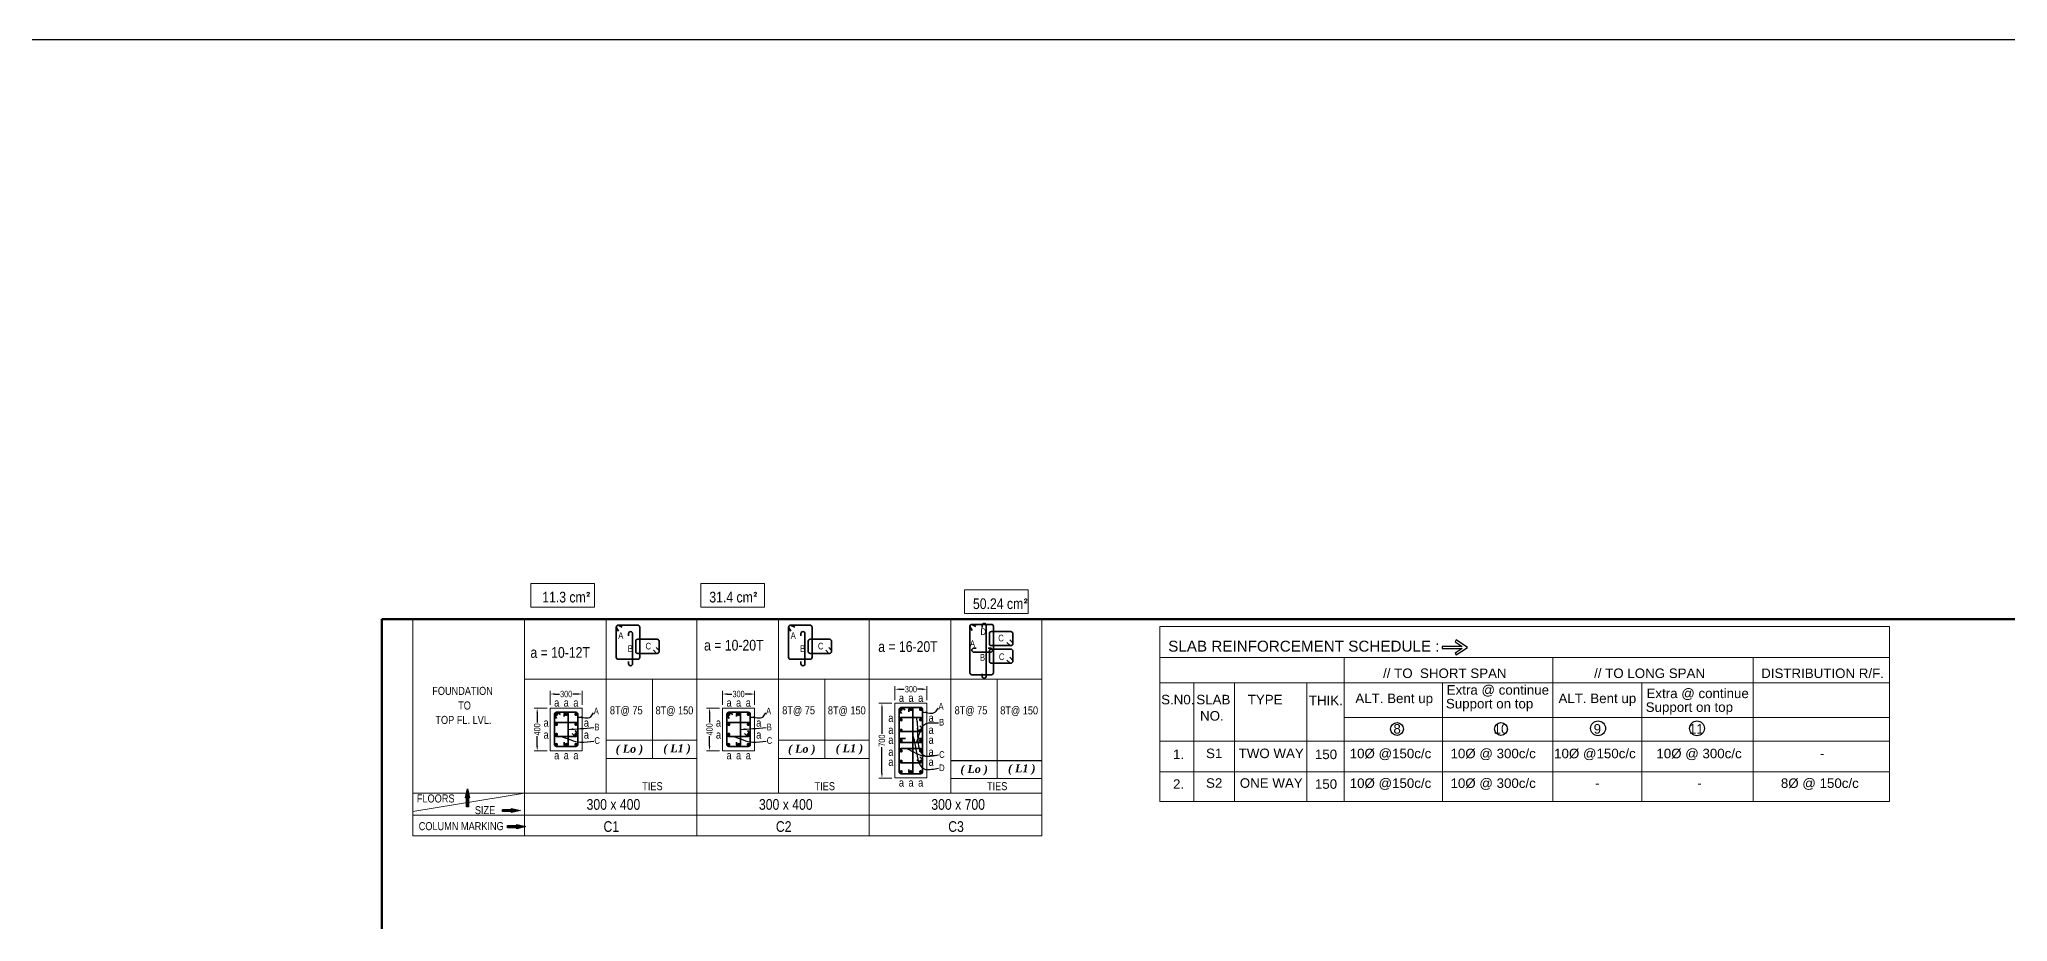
# Model space of a CAD drawing. Header units: inches. Extents: x -82712 to 364260, y -240815 to -94944.
# Drawn here: x -20747 to 41218, y -122720 to -94944 of the extents above; entities that cross this region are included whole.
import ezdxf
from ezdxf.enums import TextEntityAlignment as Align

# ---------------------------------------------------------------- set-up
doc = ezdxf.new("R2010")
doc.units = ezdxf.units.IN
doc.header["$MEASUREMENT"] = 0
doc.layers.get('Defpoints').update_dxf_attribs({"color": 8})
doc.layers.add('ARROW', color=40, linetype='Continuous', lineweight=18, plot=False)
for name, color, linetype, lineweight in [('BEAM EXT', 51, 'Continuous', 25), ('COLUMN', 5, 'Continuous', 18), ('HATCH', 252, 'Continuous', 15), ('REIN', 90, 'Continuous', 35), ('REINFORCEMENT', 7, 'Continuous', 35), ('SECTION -  LINE - STR', 3, 'Continuous', 20), ('text', 7, 'Continuous', 25)]:
    doc.layers.add(name, color=color, linetype=linetype, lineweight=lineweight)
for name, color, linetype in [('BORDER', 25, 'Continuous'), ('COL TEXT', 7, 'Continuous'), ('COLUMN FINAL', 5, 'Continuous'), ('COLUMN_ID', 4, 'Continuous'), ('Dim', 135, 'Continuous'), ('FLOOR_NUMBER', 11, 'Continuous'), ('LINKS', 122, 'Continuous'), ('TITLE', 7, 'Continuous')]:
    doc.layers.add(name, color=color, linetype=linetype)
doc.styles.add('ARIAL NARROW', font='ARIALN.TTF')
doc.styles.get("Standard").update_dxf_attribs({"font": 'arial.ttf'})
doc.dimstyles.new('dim sec1', dxfattribs={"dimtxt": 0.3, "dimasz": 0.18, "dimexe": 0.1, "dimexo": 0.1, "dimgap": 0, "dimtad": 0, "dimdec": 0, "dimlfac": 1000, "dimzin": 0, "dimdsep": 46, "dimtxsty": 'Standard', "dimcen": 0, "dimclrd": 8, "dimclre": 8, "dimclrt": 256, "dimadec": 0, "dimazin": 0, "dimtfac": 1, "dimtdec": 0, "dimtofl": 0, "dimtmove": 0, "dimatfit": 2, "dimfxl": 0.3, "dimtolj": 1, "dimtzin": 0, "dimlwd": 13, "dimlwe": 13, "dimarcsym": 0})
doc.dimstyles.new('ISO-10', dxfattribs={"dimtxt": 125, "dimasz": 100, "dimexe": 30, "dimexo": 60, "dimgap": 30, "dimtad": 0, "dimdec": 0, "dimzin": 0, "dimdsep": 46, "dimtxsty": 'ARIAL NARROW', "dimcen": 0.09, "dimadec": 0, "dimazin": 0, "dimtfac": 1, "dimtdec": 0, "dimtofl": 0, "dimtmove": 0, "dimatfit": 3, "dimfxl": 1, "dimtolj": 1, "dimtzin": 0, "dimlwe": 13, "dimarcsym": 0})

# ---------------------------------------------------------------- blocks, each defined once
blk = doc.blocks.new('Arrow')
at = {"layer": 'HATCH'}
blk.add_hatch(color=2, dxfattribs=at).paths.add_polyline_path([(0.93, -0.07), (0.93, -0.14), (1.54, 0), (0.93, 0.14), (0.93, 0.07), (0.31, 0.07), (0.31, -0.07)])
blk.add_lwpolyline([(0.93, -0.07), (0.31, -0.07), (0.31, 0.07), (0.93, 0.07), (0.93, 0.14), (1.54, 0), (0.93, -0.14), (0.93, -0.07), (0.31, -0.07), (0.31, 0.07), (0.93, 0.07)])
blk = doc.blocks.new('TOR SECTION')
at = {"layer": 'COLUMN FINAL'}
h = blk.add_hatch(color=5, dxfattribs=at)
edge = h.paths.add_edge_path()
edge.add_arc((0, 0), 39.1, 180, 360)
edge.add_arc((0, 0), 39.1, 0, 180)
at = {"layer": 'COLUMN FINAL', "color": 5}
for p, q in [((39, 0), (-39, 0)), ((0, 39), (0, -39))]:
    blk.add_line(p, q, dxfattribs=at)
at = {"layer": 'COLUMN FINAL', "color": 5, "const_width": 24}
blk.add_lwpolyline([(-39, 0, 1), (39, 0, 1)], format="xyb", close=True, dxfattribs=at)
blk = doc.blocks.new('*D24')
at = {"layer": 'Defpoints', "color": 0, "transparency": 16777216}
for p in [(-4665, -115555), (-4665, -115996), (-3658, -115996)]:
    blk.add_point(p, dxfattribs=at)
at = {"layer": 'Dim', "color": 0, "lineweight": 13, "transparency": 16777216}
for p, q in [((-4665, -115896), (-4665, -115455)), ((-3658, -115896), (-3658, -115455))]:
    blk.add_line(p, q, dxfattribs=at)
at = {"layer": 'Dim', "color": 0, "lineweight": -2, "transparency": 16777216}
for p, q in [((-4515, -115555), (-4372, -115555)), ((-3808, -115555), (-3951, -115555))]:
    blk.add_line(p, q, dxfattribs=at)
at = {"layer": 'Dim', "color": 0, "transparency": 16777216}
for points in [[(-4515, -115530), (-4515, -115580), (-4665, -115555)], [(-3808, -115530), (-3808, -115580), (-3658, -115555)]]:
    blk.add_solid(points, dxfattribs=at)
at = {"layer": 'Dim', "color": 0, "transparency": 16777216, "insert": (-4162, -115555), "char_height": 200, "attachment_point": 5, "style": 'ARIAL NARROW'}
blk.add_mtext('\\A1;300', dxfattribs=at)
blk = doc.blocks.new('*D25')
at = {"layer": 'Defpoints', "color": 0, "transparency": 16777216}
for p in [(-4665, -115996), (-5074, -117339), (-4665, -117339)]:
    blk.add_point(p, dxfattribs=at)
at = {"layer": 'Dim', "color": 0, "lineweight": 13, "transparency": 16777216}
for p, q in [((-4765, -115996), (-5174, -115996)), ((-4765, -117339), (-5174, -117339))]:
    blk.add_line(p, q, dxfattribs=at)
at = {"layer": 'Dim', "color": 0, "lineweight": -2, "transparency": 16777216}
for p, q in [((-5074, -116146), (-5074, -116453)), ((-5074, -117189), (-5074, -116882))]:
    blk.add_line(p, q, dxfattribs=at)
at = {"layer": 'Dim', "color": 0, "transparency": 16777216}
for points in [[(-5099, -116146), (-5049, -116146), (-5074, -115996)], [(-5099, -117189), (-5049, -117189), (-5074, -117339)]]:
    blk.add_solid(points, dxfattribs=at)
at = {"layer": 'Dim', "color": 0, "transparency": 16777216, "insert": (-5074, -116667), "char_height": 200, "attachment_point": 5, "rotation": 90, "style": 'ARIAL NARROW'}
blk.add_mtext('\\A1;400', dxfattribs=at)
blk = doc.blocks.new('*D147')
at = {"layer": 'Defpoints', "color": 0, "transparency": 16777216}
for p in [(761, -115555), (761, -115996), (1769, -115996)]:
    blk.add_point(p, dxfattribs=at)
at = {"layer": 'Dim', "color": 0, "lineweight": 13, "transparency": 16777216}
for p, q in [((761, -115896), (761, -115455)), ((1769, -115896), (1769, -115455))]:
    blk.add_line(p, q, dxfattribs=at)
at = {"layer": 'Dim', "color": 0, "lineweight": -2, "transparency": 16777216}
for p, q in [((911, -115555), (1054, -115555)), ((1619, -115555), (1476, -115555))]:
    blk.add_line(p, q, dxfattribs=at)
at = {"layer": 'Dim', "color": 0, "transparency": 16777216}
for points in [[(911, -115530), (911, -115580), (761, -115555)], [(1619, -115530), (1619, -115580), (1769, -115555)]]:
    blk.add_solid(points, dxfattribs=at)
at = {"layer": 'Dim', "color": 0, "transparency": 16777216, "insert": (1265, -115555), "char_height": 200, "attachment_point": 5, "style": 'ARIAL NARROW'}
blk.add_mtext('\\A1;300', dxfattribs=at)
blk = doc.blocks.new('*D148')
at = {"layer": 'Defpoints', "color": 0, "transparency": 16777216}
for p in [(761, -115996), (352, -117339), (761, -117339)]:
    blk.add_point(p, dxfattribs=at)
at = {"layer": 'Dim', "color": 0, "lineweight": 13, "transparency": 16777216}
for p, q in [((661, -115996), (252, -115996)), ((661, -117339), (252, -117339))]:
    blk.add_line(p, q, dxfattribs=at)
at = {"layer": 'Dim', "color": 0, "lineweight": -2, "transparency": 16777216}
for p, q in [((352, -116146), (352, -116453)), ((352, -117189), (352, -116882))]:
    blk.add_line(p, q, dxfattribs=at)
at = {"layer": 'Dim', "color": 0, "transparency": 16777216}
for points in [[(327, -116146), (377, -116146), (352, -115996)], [(327, -117189), (377, -117189), (352, -117339)]]:
    blk.add_solid(points, dxfattribs=at)
at = {"layer": 'Dim', "color": 0, "transparency": 16777216, "insert": (352, -116667), "char_height": 200, "attachment_point": 5, "rotation": 90, "style": 'ARIAL NARROW'}
blk.add_mtext('\\A1;400', dxfattribs=at)
blk = doc.blocks.new('*D715')
at = {"layer": 'Defpoints', "color": 0, "transparency": 16777216}
for p in [(6187, -115403), (6187, -115844), (7195, -115844)]:
    blk.add_point(p, dxfattribs=at)
at = {"layer": 'Dim', "color": 0, "lineweight": 13, "transparency": 16777216}
for p, q in [((6187, -115744), (6187, -115303)), ((7195, -115744), (7195, -115303))]:
    blk.add_line(p, q, dxfattribs=at)
at = {"layer": 'Dim', "color": 0, "lineweight": -2, "transparency": 16777216}
for p, q in [((6337, -115403), (6480, -115403)), ((7045, -115403), (6902, -115403))]:
    blk.add_line(p, q, dxfattribs=at)
at = {"layer": 'Dim', "color": 0, "transparency": 16777216}
for points in [[(6337, -115378), (6337, -115428), (6187, -115403)], [(7045, -115378), (7045, -115428), (7195, -115403)]]:
    blk.add_solid(points, dxfattribs=at)
at = {"layer": 'Dim', "color": 0, "transparency": 16777216, "insert": (6691, -115403), "char_height": 200, "attachment_point": 5, "style": 'ARIAL NARROW'}
blk.add_mtext('\\A1;300', dxfattribs=at)
blk = doc.blocks.new('*D716')
at = {"layer": 'Defpoints', "color": 0, "transparency": 16777216}
for p in [(6187, -115844), (5779, -118198), (6187, -118198)]:
    blk.add_point(p, dxfattribs=at)
at = {"layer": 'Dim', "color": 0, "lineweight": 13, "transparency": 16777216}
for p, q in [((6087, -115844), (5679, -115844)), ((6087, -118198), (5679, -118198))]:
    blk.add_line(p, q, dxfattribs=at)
at = {"layer": 'Dim', "color": 0, "lineweight": -2, "transparency": 16777216}
for p, q in [((5779, -115994), (5779, -116811)), ((5779, -118048), (5779, -117231))]:
    blk.add_line(p, q, dxfattribs=at)
at = {"layer": 'Dim', "color": 0, "transparency": 16777216}
for points in [[(5754, -115994), (5804, -115994), (5779, -115844)], [(5754, -118048), (5804, -118048), (5779, -118198)]]:
    blk.add_solid(points, dxfattribs=at)
at = {"layer": 'Dim', "color": 0, "transparency": 16777216, "insert": (5779, -117021), "char_height": 200, "attachment_point": 5, "rotation": 90, "style": 'ARIAL NARROW'}
blk.add_mtext('\\A1;700', dxfattribs=at)

msp = doc.modelspace()

# ---------------------------------------------------------------- linework, layer by layer
at = {"color": 3}
msp.add_lwpolyline([(-82712.1343, -94944.1124), (238217.6407, -94944.1124), (238217.6407, -194405.7531), (-82712.1343, -194405.7531)], close=True, dxfattribs=at)
at = {"layer": 'ARROW', "color": 2}
for points in [[(-5274.5574, -112071.104), (-3266.3372, -112071.104), (-3266.3372, -112815.0826), (-5274.5574, -112815.0826)], [(77.2191, -112071.104), (2085.4393, -112071.104), (2085.4393, -112815.0826), (77.2191, -112815.0826)], [(8378.1121, -112278.2851), (10386.3322, -112278.2851), (10386.3322, -113022.2637), (8378.1121, -113022.2637)]]:
    msp.add_lwpolyline(points, close=True, dxfattribs=at)
at = {"layer": 'BEAM EXT'}
msp.add_lwpolyline([(24209.832, -114087.957), (23860.0365, -113852.1246), (23822.9237, -113907.1718), (24041.8354, -114054.7623), (23414.4646, -114054.7623), (23414.4646, -114121.1517), (24041.8354, -114121.1517), (23822.9237, -114268.7421), (23860.0365, -114323.7893)], close=True, dxfattribs=at)
for centre, radius in [((21996.4763, -116657.4704), 201.5168), ((25267.1863, -116657.4704), 201.5168), ((28325.0859, -116635.3083), 234.3057), ((31437.7835, -116635.3083), 234.3057)]:
    msp.add_circle(centre, radius, dxfattribs=at)
at = {"layer": 'BORDER'}
for p, q in [((-8993.5837, -113199.2064), (5381.4442, -113199.2064)), ((7949.3746, -117643.5792), (10807.8489, -117643.5792))]:
    msp.add_line(p, q, dxfattribs=at)
msp.add_lwpolyline([(5381.4442, -113199.2064), (10807.8489, -113199.2064)], dxfattribs=at)
at = {"layer": 'COLUMN', "elevation": 0}
for points in [[(6187.4567, -118197.7566), (7195.0875, -118197.7566), (7195.0875, -115844.4126), (6187.4567, -115844.4126)], [(-4665.3527, -117339.1982), (-3657.7219, -117339.1982), (-3657.7219, -115995.752), (-4665.3527, -115995.752)], [(761.052, -117339.1982), (1768.6828, -117339.1982), (1768.6828, -115995.752), (761.052, -115995.752)]]:
    msp.add_lwpolyline(points, close=True, dxfattribs=at)
at = {"layer": 'REINFORCEMENT', "color": 3, "ltscale": 20}
for p, q in [((-2521.3724, -113385.3888), (-2393.9389, -113454.5079)), ((2905.0323, -113385.3888), (3032.4659, -113454.5079)), ((8611.4939, -113361.8811), (8738.9274, -113431.0001)), ((-2584.3378, -113448.3542), (-2515.2187, -113575.7877)), ((2842.0669, -113448.3542), (2911.186, -113575.7877)), ((8548.5285, -113424.8465), (8617.6476, -113552.28)), ((-4531.0266, -116193.0435), (-4461.9075, -116320.4771)), ((-4468.0612, -116130.0782), (-4340.6276, -116199.1972)), ((895.3782, -116193.0435), (964.4972, -116320.4771)), ((958.3435, -116130.0782), (1085.7771, -116199.1972)), ((6321.7829, -116041.7041), (6390.9019, -116169.1377)), ((6384.7483, -115978.7387), (6512.1818, -116047.8578))]:
    msp.add_line(p, q, dxfattribs=at)
at = {"layer": 'REINFORCEMENT', "color": 6, "ltscale": 20}
for p, q in [((8934.6368, -113392.1237), (8934.6368, -113463.6838)), ((9061.3192, -113370.4478), (9061.3192, -114993.9243)), ((-2198.2295, -113650.7578), (-2198.2295, -113722.3179)), ((-2071.5471, -113650.7578), (-2071.5471, -114599.6209)), ((3228.1752, -113650.7578), (3228.1752, -113722.3179)), ((3354.8576, -113650.7578), (3354.8576, -114599.6209)), ((-2198.2295, -114599.6209), (-2198.2295, -114528.0608)), ((3228.1752, -114599.6209), (3228.1752, -114528.0608)), ((8672.0285, -114109.7415), (8743.5886, -114109.7415)), ((9197.807, -114236.424), (8672.0285, -114236.424)), ((9197.807, -114109.7415), (9126.2469, -114109.7415)), ((8934.6368, -114993.9243), (8934.6368, -114922.3642)), ((-4224.8785, -116193.0435), (-4224.8785, -116264.6036)), ((-4098.1961, -116193.0435), (-4098.1961, -117141.9066)), ((1201.5262, -116193.0435), (1201.5262, -116264.6036)), ((1328.2086, -116193.0435), (1328.2086, -117141.9066)), ((6627.9309, -116041.7041), (6627.9309, -116113.2642)), ((6754.6133, -116041.7041), (6754.6133, -118000.465)), ((-4224.8785, -117141.9066), (-4224.8785, -117070.3466)), ((1201.5262, -117141.9066), (1201.5262, -117070.3466)), ((6627.9309, -118000.465), (6627.9309, -117928.9049))]:
    msp.add_line(p, q, dxfattribs=at)
at = {"layer": 'REINFORCEMENT', "color": 4, "ltscale": 20}
for p, q in [((9811.6507, -114031.3388), (9715.4409, -113935.5406)), ((9900.336, -113945.2025), (9809.4602, -113845.2236)), ((-1321.2156, -114273.5554), (-1417.4254, -114177.7572)), ((-1232.5303, -114187.4192), (-1323.4061, -114087.4402)), ((4105.1891, -114273.5554), (4008.9793, -114177.7572)), ((4193.8744, -114187.4192), (4102.9986, -114087.4402)), ((9811.6507, -114583.7427), (9715.4409, -114487.9445)), ((9900.336, -114497.6065), (9809.4602, -114397.6275)), ((-3880.7334, -116888.5843), (-3976.9432, -116792.7861)), ((-3792.0481, -116802.4481), (-3882.9239, -116702.4692)), ((1545.6713, -116888.5843), (1449.4615, -116792.7861)), ((1634.3566, -116802.4481), (1543.4809, -116702.4692)), ((6972.0761, -116737.2449), (6875.8662, -116641.4467)), ((7060.7613, -116651.1087), (6969.8856, -116551.1297)), ((6972.0761, -117716.6254), (6875.8662, -117620.8271)), ((7060.7613, -117630.4891), (6969.8856, -117530.5102))]:
    msp.add_line(p, q, dxfattribs=at)
at = {"layer": 'REINFORCEMENT', "color": 3, "ltscale": 20, "elevation": 0}
for points in [[(-2521.3724, -113385.3888), (-1908.3247, -113385.3888, -0.4142135624), (-1845.3593, -113448.3542), (-1845.3593, -114397.2173, -0.4142135624), (-1908.3247, -114460.1827), (-2521.3724, -114460.1827, -0.4142135624), (-2584.3378, -114397.2173), (-2584.3378, -113448.3542, -0.4142135624)], [(2905.0323, -113385.3888), (3518.08, -113385.3888, -0.4142135624), (3581.0454, -113448.3542), (3581.0454, -114397.2173, -0.4142135624), (3518.08, -114460.1827), (2905.0323, -114460.1827, -0.4142135624), (2842.0669, -114397.2173), (2842.0669, -113448.3542, -0.4142135624)], [(8611.4939, -113361.8811), (9224.5416, -113361.8811, -0.4142135624), (9287.507, -113424.8465), (9287.507, -114883.6161, -0.4142135624), (9224.5416, -114946.5815), (8611.4939, -114946.5815, -0.4142135624), (8548.5285, -114883.6161), (8548.5285, -113424.8465, -0.4142135624)], [(-4468.0612, -116130.0782), (-3855.0135, -116130.0782, -0.4142135624), (-3792.0481, -116193.0435), (-3792.0481, -117141.9066, -0.4142135624), (-3855.0135, -117204.872), (-4468.0612, -117204.872, -0.4142135624), (-4531.0266, -117141.9066), (-4531.0266, -116193.0435, -0.4142135624)], [(958.3435, -116130.0782), (1571.3912, -116130.0782, -0.4142135624), (1634.3566, -116193.0435), (1634.3566, -117141.9066, -0.4142135624), (1571.3912, -117204.872), (958.3435, -117204.872, -0.4142135624), (895.3782, -117141.9066), (895.3782, -116193.0435, -0.4142135624)], [(6384.7483, -115978.7387), (6997.796, -115978.7387, -0.4142135624), (7060.7613, -116041.7041), (7060.7613, -118000.465, -0.4142135624), (6997.796, -118063.4304), (6384.7483, -118063.4304, -0.4142135624), (6321.7829, -118000.465), (6321.7829, -116041.7041, -0.4142135624)]]:
    msp.add_lwpolyline(points, format="xyb", close=True, dxfattribs=at)
at = {"layer": 'REINFORCEMENT', "color": 4, "ltscale": 20, "elevation": 0}
for points in [[(-1908.5434, -113831.3369), (-1295.4957, -113831.3369, -0.4142135624), (-1232.5303, -113894.3023), (-1232.5303, -114210.59, -0.4142135624), (-1295.4957, -114273.5554), (-1908.5434, -114273.5554, -0.4142135624), (-1971.5088, -114210.59), (-1971.5088, -113894.3023, -0.4142135624)], [(3517.8613, -113831.3369), (4130.909, -113831.3369, -0.4142135624), (4193.8744, -113894.3023), (4193.8744, -114210.59, -0.4142135624), (4130.909, -114273.5554), (3517.8613, -114273.5554, -0.4142135624), (3454.8959, -114210.59), (3454.8959, -113894.3023, -0.4142135624)], [(9224.3229, -113589.1203), (9837.3706, -113589.1203, -0.4142135624), (9900.336, -113652.0857), (9900.336, -113968.3734, -0.4142135624), (9837.3706, -114031.3388), (9224.3229, -114031.3388, -0.4142135624), (9161.3575, -113968.3734), (9161.3575, -113652.0857, -0.4142135624)], [(9224.3229, -114141.5242), (9837.3706, -114141.5242, -0.4142135624), (9900.336, -114204.4896), (9900.336, -114520.7773, -0.4142135624), (9837.3706, -114583.7427), (9224.3229, -114583.7427, -0.4142135624), (9161.3575, -114520.7773), (9161.3575, -114204.4896, -0.4142135624)], [(-4468.0612, -116446.3659), (-3855.0135, -116446.3659, -0.4142135624), (-3792.0481, -116509.3312), (-3792.0481, -116825.6189, -0.4142135624), (-3855.0135, -116888.5843), (-4468.0612, -116888.5843, -0.4142135624), (-4531.0266, -116825.6189), (-4531.0266, -116509.3312, -0.4142135624)], [(958.3435, -116446.3659), (1571.3912, -116446.3659, -0.4142135624), (1634.3566, -116509.3312), (1634.3566, -116825.6189, -0.4142135624), (1571.3912, -116888.5843), (958.3435, -116888.5843, -0.4142135624), (895.3782, -116825.6189), (895.3782, -116509.3312, -0.4142135624)], [(6384.7483, -116295.0264), (6997.796, -116295.0264, -0.4142135624), (7060.7613, -116357.9918), (7060.7613, -116674.2795, -0.4142135624), (6997.796, -116737.2449), (6384.7483, -116737.2449, -0.4142135624), (6321.7829, -116674.2795), (6321.7829, -116357.9918, -0.4142135624)], [(6384.7483, -117274.4069), (6997.796, -117274.4069, -0.4142135624), (7060.7613, -117337.3723), (7060.7613, -117653.66, -0.4142135624), (6997.796, -117716.6254), (6384.7483, -117716.6254, -0.4142135624), (6321.7829, -117653.66), (6321.7829, -117337.3723, -0.4142135624)]]:
    msp.add_lwpolyline(points, format="xyb", close=True, dxfattribs=at)
at = {"layer": 'REINFORCEMENT', "color": 6, "ltscale": 20, "elevation": 0}
for points in [[(6349.2522, -117079.0775), (7033.4454, -117079.0775)], [(6349.8373, -116957.9596), (6524.8204, -116957.9596)], [(6476.7816, -116957.9596), (6349.8373, -116957.9596)], [(6905.916, -116957.9596), (7032.8603, -116957.9596)]]:
    msp.add_lwpolyline(points, dxfattribs=at)
at = {"layer": 'REINFORCEMENT', "color": 6, "ltscale": 20}
for centre, radius, start, end in [((8997.978, -113392.1237), 63.3412, 0, 180), ((-2134.8883, -113650.7578), 63.3412, 0, 180), ((3291.5164, -113650.7578), 63.3412, 0, 180), ((-2134.8883, -114599.6209), 63.3412, 180, 0), ((3291.5164, -114599.6209), 63.3412, 180, 0), ((8672.0285, -114173.0828), 63.3412, 90, 270), ((9197.807, -114173.0828), 63.3412, 270, 90), ((8997.978, -114993.9243), 63.3412, 180, 0), ((-4161.5373, -116193.0435), 63.3412, 0, 180), ((1264.8674, -116193.0435), 63.3412, 0, 180), ((6691.2721, -116041.7041), 63.3412, 0, 180), ((6401.7145, -117018.7706), 79.9326, 130.467156812, 228.979246833), ((6980.9831, -117018.7706), 79.9326, 311.020753167, 49.532843188), ((-4161.5373, -117141.9066), 63.3412, 180, 0), ((1264.8674, -117141.9066), 63.3412, 180, 0), ((6691.2721, -118000.465), 63.3412, 180, 0)]:
    msp.add_arc(centre, radius, start, end, dxfattribs=at)
at = {"layer": 'SECTION -  LINE - STR', "ltscale": 0.05}
for p, q in [((-8993.5837, -120020.8965), (-8993.5837, -113199.2064)), ((-5471.3652, -120020.8965), (-5471.3652, -113199.2064)), ((-5471.3652, -120020.8965), (-5471.3652, -113199.2064)), ((-5471.3652, -120020.8965), (-5471.3652, -113199.2064)), ((-5471.3652, -120020.8965), (-5471.3652, -113199.2064)), ((-5471.3652, -120020.8965), (-5471.3652, -113199.2064)), ((-5471.3652, -120020.8965), (-5471.3652, -113199.2064)), ((-5471.3652, -120020.8965), (-5471.3652, -113199.2064)), ((-5471.3652, -120020.8965), (-5471.3652, -113199.2064)), ((-5471.3652, -120020.8965), (-5471.3652, -113199.2064)), ((-5471.3652, -120020.8965), (-5471.3652, -113199.2064)), ((-5471.3652, -120020.8965), (-5471.3652, -113199.2064)), ((-5471.3652, -120020.8965), (-5471.3652, -113199.2064)), ((-5471.3652, -120020.8965), (-5471.3652, -113199.2064)), ((-5471.3652, -120020.8965), (-5471.3652, -113199.2064)), ((-5471.3652, -120020.8965), (-5471.3652, -113199.2064)), ((-2903.4348, -118673.4044), (-2903.4348, -113199.2064)), ((-44.9605, -120020.8965), (-44.9605, -113199.2064)), ((2522.9699, -118673.4044), (2522.9699, -113199.2064)), ((5381.4442, -120020.8965), (5381.4442, -113199.2064)), ((5381.4442, -120020.8965), (5381.4442, -113199.2064)), ((7949.3746, -118673.4044), (7949.3746, -113199.2064)), ((10807.8489, -120020.8965), (10807.8489, -113199.2064)), ((14529.4131, -113432.5442), (14529.4131, -118938.8602)), ((14529.4131, -113432.5442), (37498.2261, -113432.5442)), ((37498.2261, -113432.5442), (37498.2261, -118938.8602)), ((14529.4131, -114403.255), (37498.2261, -114403.255)), ((20326.0952, -114403.255), (20326.0952, -118938.8602)), ((26895.2985, -114403.255), (26895.2985, -118938.8602)), ((33210.5676, -114403.255), (33210.5676, -118938.8602)), ((-5471.3652, -115089.6256), (-44.9605, -115089.6256)), ((-1444.7073, -117582.2908), (-1444.7073, -115089.6256)), ((-44.9605, -115089.6256), (5381.4442, -115089.6256)), ((3981.6974, -117582.2908), (3981.6974, -115089.6256)), ((5381.4442, -115089.6256), (10807.8489, -115089.6256)), ((9408.1021, -118218.0175), (9408.1021, -115089.6256)), ((14529.4131, -115202.0937), (37498.2261, -115202.0937)), ((15597.3831, -115202.0937), (15597.3831, -118938.8602)), ((16878.4179, -115202.0937), (16878.4179, -118938.8602)), ((19159.9709, -115202.0937), (19159.9709, -118938.8602)), ((23428.5378, -115202.0937), (23428.5378, -118938.8602)), ((29697.3921, -115202.0937), (29697.3921, -118938.8602)), ((37498.2261, -115202.0937), (37498.2261, -118938.8602)), ((-2903.4348, -117007.8526), (-44.9605, -117007.8526)), ((2522.9699, -117007.8526), (5381.4442, -117007.8526)), ((14529.4131, -117042.3695), (37498.2261, -117042.3695)), ((-2903.4348, -117582.2908), (-44.9605, -117582.2908)), ((2522.9699, -117582.2908), (5381.4442, -117582.2908)), ((7949.3746, -118218.0175), (10807.8489, -118218.0175)), ((14529.4131, -118004.5057), (37498.2261, -118004.5057)), ((-8993.5837, -119247.7145), (-5471.3652, -118673.4044)), ((-8993.5837, -118673.4044), (-44.9605, -118673.4044)), ((-3567.179, -118673.4044), (5381.4442, -118673.4044)), ((-2944.3405, -118673.4044), (-44.9605, -118673.4044)), ((2482.0642, -118673.4044), (5381.4442, -118673.4044)), ((5381.4442, -118673.4044), (10807.8489, -118673.4044)), ((14529.4131, -118938.8602), (37498.2261, -118938.8602)), ((-8993.5837, -119365.8927), (-44.9605, -119365.8927)), ((-3567.179, -119365.8927), (5381.4442, -119365.8927)), ((-2944.3405, -119365.8927), (-44.9605, -119365.8927)), ((2482.0642, -119365.8927), (5381.4442, -119365.8927)), ((5381.4442, -119365.8927), (10807.8489, -119365.8927)), ((-8993.5837, -120020.8965), (-44.9605, -120020.8965)), ((-5471.3652, -120020.8965), (-44.9605, -120020.8965)), ((-3567.179, -120020.8965), (5381.4442, -120020.8965)), ((-44.9605, -120020.8965), (5381.4442, -120020.8965)), ((5381.4442, -120020.8965), (10807.8489, -120020.8965))]:
    msp.add_line(p, q, dxfattribs=at)
msp.add_lwpolyline([(37498.2261, -116296.3674), (20326.0952, -116296.3674)], dxfattribs=at)
at = {"layer": 'TITLE', "color": 125, "lineweight": 100}
msp.add_lwpolyline([(-9960.2533, -113199.2064), (-9960.2533, -158444.083), (54098.5702, -158444.083), (54098.5702, -113199.2064)], close=True, dxfattribs=at)
msp.add_lwpolyline([(-9960.2533, -113199.2064), (-9960.2533, -158444.083), (54098.5702, -158444.083), (54098.5702, -113199.2064)], close=True, dxfattribs=at)

# ---------------------------------------------------------------- block references
at = {"layer": 'Dim', "xscale": 460.4343908804594, "yscale": 460.4343908804594, "zscale": 460.4343908804594, "rotation": 90}
msp.add_blockref('Arrow', (-7271.3696, -119246.4062), dxfattribs=at)
at = {"layer": 'Dim', "xscale": 460.4343908804594, "yscale": 460.4343908804594, "zscale": 460.4343908804594}
for p in [(-6307.0836, -119224.3915), (-6147.5495, -119729.5111)]:
    msp.add_blockref('Arrow', p, dxfattribs=at)
at = {"layer": 'REIN'}
for p, xscale, yscale, zscale, rotation in [((-4468.0612, -116193.0435), 1.007446188593239, 1.007446188593239, 1.007446188593239, 134.9999975078984), ((-4468.0612, -116509.3312), 1.007446188593238, 1.007446188593238, 1.007446188593238, 314.9999975078983), ((-4161.5373, -116193.0435), 1.007446188593239, 1.007446188593239, 1.007446188593239, 134.9999975078984), ((-3855.0135, -116193.0435), -1.007446188593238, 1.007446188593237, 1.007446188593237, 225.0000024921017), ((-3855.0135, -116509.3312), 1.007446188593238, 1.007446188593238, 1.007446188593238, 314.9999975078983), ((958.3435, -116193.0435), 1.007446188593239, 1.007446188593239, 1.007446188593239, 134.9999975078984), ((958.3435, -116509.3312), 1.007446188593238, 1.007446188593238, 1.007446188593238, 314.9999975078983), ((1264.8674, -116193.0435), 1.007446188593239, 1.007446188593239, 1.007446188593239, 134.9999975078984), ((1571.3912, -116193.0435), -1.007446188593238, 1.007446188593237, 1.007446188593237, 225.0000024921017), ((1571.3912, -116509.3312), 1.007446188593238, 1.007446188593238, 1.007446188593238, 314.9999975078983), ((6384.7483, -116041.7041), 1.007446188593239, 1.007446188593239, 1.007446188593239, 134.9999975078984), ((6384.7483, -116368.1643), 1.007446188593238, 1.007446188593238, 1.007446188593238, 314.9999975078983), ((6691.2721, -116041.7041), 1.007446188593239, 1.007446188593239, 1.007446188593239, 134.9999975078984), ((6997.796, -116041.7041), -1.007446188593238, 1.007446188593237, 1.007446188593237, 225.0000024921017), ((6997.796, -116368.1643), 1.007446188593238, 1.007446188593238, 1.007446188593238, 314.9999975078983), ((-4468.0612, -116825.6189), 1.007446188593238, 1.007446188593238, 1.007446188593238, 314.9999975078983), ((-4468.0612, -117141.9066), -1.007446188593237, 1.007446188593237, 1.007446188593237, 45.00000249210164), ((-4161.5373, -117141.9066), -1.007446188593237, 1.007446188593237, 1.007446188593237, 45.00000249210164), ((-3855.0135, -116825.6189), 1.007446188593238, 1.007446188593238, 1.007446188593238, 314.9999975078983), ((-3855.0135, -117141.9066), 1.007446188593238, 1.007446188593238, 1.007446188593238, 314.9999975078983), ((958.3435, -116825.6189), 1.007446188593238, 1.007446188593238, 1.007446188593238, 314.9999975078983), ((958.3435, -117141.9066), -1.007446188593237, 1.007446188593237, 1.007446188593237, 45.00000249210164), ((1264.8674, -117141.9066), -1.007446188593237, 1.007446188593237, 1.007446188593237, 45.00000249210164), ((1571.3912, -116825.6189), 1.007446188593238, 1.007446188593238, 1.007446188593238, 314.9999975078983), ((1571.3912, -117141.9066), 1.007446188593238, 1.007446188593238, 1.007446188593238, 314.9999975078983), ((6384.7483, -116694.6244), 1.007446188593238, 1.007446188593238, 1.007446188593238, 314.9999975078983), ((6384.7483, -117021.0846), 1.007446188593238, 1.007446188593238, 1.007446188593238, 314.9999975078983), ((6997.796, -116694.6244), 1.007446188593238, 1.007446188593238, 1.007446188593238, 314.9999975078983), ((6997.796, -117021.0846), 1.007446188593238, 1.007446188593238, 1.007446188593238, 314.9999975078983), ((6384.7483, -117347.5447), 1.007446188593238, 1.007446188593238, 1.007446188593238, 314.9999975078983), ((6384.7483, -117674.0049), 1.007446188593238, 1.007446188593238, 1.007446188593238, 314.9999975078983), ((6997.796, -117347.5447), 1.007446188593238, 1.007446188593238, 1.007446188593238, 314.9999975078983), ((6997.796, -117674.0049), 1.007446188593238, 1.007446188593238, 1.007446188593238, 314.9999975078983), ((6384.7483, -118000.465), -1.007446188593237, 1.007446188593237, 1.007446188593237, 45.00000249210164), ((6691.2721, -118000.465), -1.007446188593237, 1.007446188593237, 1.007446188593237, 45.00000249210164), ((6997.796, -118000.465), 1.007446188593238, 1.007446188593238, 1.007446188593238, 314.9999975078983)]:
    msp.add_blockref('TOR SECTION', p, dxfattribs=dict(at, xscale=xscale, yscale=yscale, zscale=zscale, rotation=rotation))

# ---------------------------------------------------------------- texts
at = {"layer": 'ARROW', "color": 2, "char_height": 335.815396, "width": 3419.35381, "attachment_point": 1, "style": 'ARIAL NARROW'}
for s, insert in [('11.3 cm{\\fISOCPEUR|b0|i0|c0|p34;²}', (-4914.7952, -112335.3595)), ('31.4 cm{\\fISOCPEUR|b0|i0|c0|p34;²}', (344.0147, -112335.3595)), ('50.24 cm{\\fISOCPEUR|b0|i0|c0|p34;²}', (8644.9076, -112542.5406))]:
    msp.add_mtext(s, dxfattribs=dict(at, insert=insert))
at = {"layer": 'BEAM EXT'}
for s, height, p in [('SLAB REINFORCEMENT SCHEDULE :', 342.892961, (14791.1334, -114218.9365)), ('// TO  SHORT SPAN ', 300.031341, (21555.2863, -115050.7623)), ('// TO LONG SPAN ', 300.031341, (28199.1175, -115050.7623)), ('DISTRIBUTION R/F.', 300.031341, (33459.3149, -115050.7623)), ('S.N0.', 300.03134, (14568.9724, -115879.346)), ('SLAB', 300.03134, (15677.3379, -115879.346)), ('TYPE', 300.03134, (17295.6654, -115879.346)), ('THIK.', 300.03134, (19219.3825, -115908.6765)), ('ALT. Bent up', 300.031341, (20683.8314, -115840.6258)), ('Support on top', 300.031341, (23534.4551, -116008.0174)), ('Extra @ continue', 300.031341, (23559.7492, -115575.0685)), ('ALT. Bent up', 300.031341, (27078.942, -115840.6258)), ('Support on top', 300.031341, (29823.8663, -116115.7455)), ('Extra @ continue', 300.031341, (29849.1604, -115682.7966)), (' NO.', 300.03134, (15677.3379, -116391.0951)), ('1.', 300.03134, (14944.1953, -117604.258)), ('150', 300.03134, (19409.4074, -117604.258)), ('10%%C @150c/c', 300.031341, (20504.7774, -117576.5317)), ('10%%C @ 300c/c', 300.031341, (23679.3879, -117576.5317)), ('10%%C @150c/c', 300.031341, (26941.1604, -117576.5317)), ('10%%C @ 300c/c', 300.031341, (30160.4609, -117576.5317)), ('-', 300.0313, (35309.0039, -117576.5317)), ('2.', 300.03134, (14944.1953, -118538.6125)), ('150', 300.03134, (19409.4074, -118538.6125)), ('10%%C @150c/c', 300.031341, (20504.7774, -118510.8862)), ('10%%C @ 300c/c', 300.031341, (23679.3879, -118510.8862)), ('8%%C @ 150c/c', 300.031341, (34080.3654, -118510.8862)), ('-', 300.0313, (28227.5884, -118510.8862)), ('-', 300.0313, (31446.8889, -118510.8862))]:
    msp.add_text(s, height=height, dxfattribs=at).set_placement(p)
for s, height, p in [('8', 300.0313, (21998.3673, -116650.1223)), ('10', 300.03134, (25269.0773, -116650.1223)), ('9', 300.0313, (28302.1232, -116650.1223)), ('11', 300.03134, (31414.8208, -116650.1223)), ('S1', 300.03134, (16238.4577, -117422.0088)), ('TWO WAY', 300.03134, (18035.393, -117422.0088)), ('S2', 300.03134, (16238.4577, -118356.3633)), ('ONE WAY', 300.03134, (18035.393, -118356.3633))]:
    msp.add_text(s, height=height, dxfattribs=at).set_placement(p, align=Align.MIDDLE)
at = {"layer": 'COL TEXT', "style": 'ARIAL NARROW'}
for s, height, p in [('A', 209.8846, (-2520.7721, -113816.9403)), ('C', 209.8846, (-1661.4251, -114150.2923)), ('A', 209.8846, (2905.6326, -113816.9403)), ('C', 209.8846, (3764.9796, -114150.2923)), ('A', 209.8846, (8549.2969, -114071.9818)), ('D', 209.8846, (8882.8373, -113694.7054)), ('C', 209.8846, (9441.879, -113896.6383)), ('B', 209.8846, (-2221.8787, -114231.4256)), ('B', 209.8846, (3204.526, -114231.4256)), ('B', 209.8846, (8865.8734, -114506.4942)), ('C', 209.8846, (9461.8202, -114486.467)), ('a', 251.8615, (-4539.6814, -115950.7219)), ('a', 251.8615, (-4238.7804, -115950.7219)), ('a', 251.8615, (-3934.3266, -115950.7219)), ('a', 251.8615, (886.7233, -115950.7219)), ('a', 251.8615, (1187.6243, -115950.7219)), ('a', 251.8615, (1492.0781, -115950.7219)), ('a', 251.8615, (6313.128, -115799.3825)), ('a', 251.8615, (6614.029, -115799.3825)), ('a', 251.8615, (6918.4829, -115799.3825)), ('A', 209.8846, (7558.3128, -116042.6974)), ('a', 251.8615, (-4873.0763, -116581.8549)), ('a', 251.8615, (-3605.4129, -116581.8549)), ('A', 209.8846, (-3294.4966, -116194.0368)), ('B', 209.8846, (-3273.9134, -116698.1726)), ('a', 251.8615, (553.3284, -116581.8549)), ('a', 251.8615, (1820.9918, -116581.8549)), ('A', 209.8846, (2131.9081, -116194.0368)), ('B', 209.8846, (2152.4913, -116698.1726)), ('a', 251.8615, (5979.7331, -116430.5155)), ('a', 251.8615, (7247.3965, -116430.5155)), ('B', 209.8846, (7578.896, -116546.8332)), ('a', 251.8615, (-4873.0763, -116959.2068)), ('a', 251.8615, (-3605.4129, -116959.2068)), ('C ', 209.88462, (-3273.9134, -117124.0818)), ('a', 251.8615, (553.3284, -116959.2068)), ('a', 251.8615, (1820.9918, -116959.2068)), ('C ', 209.88462, (2152.4913, -117124.0818)), ('a', 251.8615, (5979.7331, -116807.8674)), ('a', 251.8615, (5979.7331, -117121.94)), ('a', 251.8615, (7247.3965, -116807.8674)), ('a', 251.8615, (7247.3965, -117121.94)), ('a', 251.8615, (-4539.6814, -117609.6533)), ('a', 251.8615, (-4238.7804, -117609.6533)), ('a', 251.8615, (-3934.3266, -117609.6533)), ('a', 251.8615, (886.7233, -117609.6533)), ('a', 251.8615, (1187.6243, -117609.6533)), ('a', 251.8615, (1492.0781, -117609.6533)), ('a', 251.8615, (5979.7331, -117499.2919)), ('a', 251.8615, (5979.7331, -117814.4859)), ('a', 251.8615, (7247.3965, -117499.2919)), ('a', 251.8615, (7247.3965, -117814.4859)), ('C', 209.8846, (7578.896, -117562.6083)), ('a', 251.8615, (6313.128, -118468.2117)), ('a', 251.8615, (6614.029, -118468.2117)), ('a', 251.8615, (6918.4829, -118468.2117)), ('D', 209.8846, (7578.896, -117982.6402))]:
    msp.add_text(s, height=height, dxfattribs=at).set_placement(p)
at = {"layer": 'COL TEXT', "char_height": 335.8154, "width": 2779.210341, "attachment_point": 1, "style": 'ARIAL NARROW'}
for s, insert in [('a = 10-20T', (180.0803, -113848.8426)), ('a = 16-20T', (5662.3197, -113893.7576)), ('a = 10-12T', (-5287.2998, -114078.1628))]:
    msp.add_mtext(s, dxfattribs=dict(at, insert=insert))
at = {"layer": 'COLUMN_ID', "style": 'ARIAL NARROW'}
for s, p in [('300 x 400', (-3519.207, -119198.3287)), ('300 x 400', (1907.1977, -119198.3287)), ('300 x 700', (7333.6025, -119198.3287)), ('C1', (-2986.2592, -119893.4884)), ('C2', (2440.1455, -119893.4884)), ('C3', (7866.5503, -119893.4884))]:
    msp.add_text(s, height=335.8154, dxfattribs=at).set_placement(p)
at = {"layer": 'FLOOR_NUMBER', "style": 'ARIAL NARROW'}
for s, height, p in [('FOUNDATION ', 251.861547, (-8377.719, -115581.5692)), (' TO ', 251.86155, (-7642.4906, -116041.332)), ('TOP FL. LVL.', 251.861547, (-8279.3918, -116494.8547)), ('FLOORS ', 251.86155, (-8863.0762, -118968.149)), ('COLUMN MARKING', 251.861547, (-8803.9832, -119839.6861)), ('SIZE', 251.86155, (-7036.4413, -119335.9087))]:
    msp.add_text(s, height=height, dxfattribs=at).set_placement(p)
at = {"layer": 'LINKS', "style": 'ARIAL NARROW'}
for s, p in [('8T@ 75', (-2785.5477, -116191.4952)), ('8T@ 150', (-1349.415, -116194.9868)), ('8T@ 75', (2640.857, -116191.4952)), ('8T@ 150', (4076.9897, -116194.9868)), ('8T@ 75', (8067.2617, -116191.4952)), ('8T@ 150', (9503.3944, -116194.9868))]:
    msp.add_text(s, height=251.86155, dxfattribs=at).set_placement(p)
at = {"layer": 'LINKS', "char_height": 251.861547, "width": 2672.82727, "attachment_point": 1, "style": 'ARIAL NARROW'}
for s, insert in [('{\\fTimes New Roman|b1|i1|c0|p18;( Lo )}', (-2603.2861, -117152.8816)), ('{\\fTimes New Roman|b1|i1|c0|p18;( L1 )}', (-1104.5792, -117132.9153)), ('{\\fTimes New Roman|b1|i1|c0|p18;( Lo )}', (2823.1186, -117152.8816)), ('{\\fTimes New Roman|b1|i1|c0|p18;( L1 )}', (4321.8255, -117132.9153)), ('{\\fTimes New Roman|b1|i1|c0|p18;( Lo )}', (8249.5233, -117788.6083))]:
    msp.add_mtext(s, dxfattribs=dict(at, insert=insert))
at = {"layer": 'SECTION -  LINE - STR', "ltscale": 0.05, "insert": (9748.2302, -117768.642), "char_height": 251.861547, "width": 2672.82727, "attachment_point": 1, "style": 'ARIAL NARROW'}
msp.add_mtext('{\\fTimes New Roman|b1|i1|c0|p18;( L1 )}', dxfattribs=at)
at = {"layer": 'text', "style": 'ARIAL NARROW'}
for p in [(-1767.2873, -118581.4685), (3659.1174, -118581.4685), (9085.5221, -118581.4685)]:
    msp.add_text('TIES', height=251.86155, dxfattribs=at).set_placement(p)

# ---------------------------------------------------------------- dimensions: what is measured, and where the dimension line sits
at = {"layer": 'Dim'}
for base, p1, p2, picture, middle in [((-4665.3527, -115554.5782), (-3657.7219, -115995.752), (-4665.3527, -115995.752), '*D24', (-4161.5373, -115554.5782)), ((761.052, -115554.5782), (1768.6828, -115995.752), (761.052, -115995.752), '*D147', (1264.8674, -115554.5782)), ((6187.4567, -115403.2388), (7195.0875, -115844.4126), (6187.4567, -115844.4126), '*D715', (6691.2721, -115403.2388))]:
    dim = msp.add_linear_dim(base=base, p1=p1, p2=p2, text='300', dimstyle='ISO-10', override={"dimtxt": 200, "dimasz": 150, "dimexe": 100, "dimexo": 100, "dimlfac": 0.25}, dxfattribs=at)
    dim.commit()
    dim.dimension.update_dxf_attribs({"geometry": picture, "text_midpoint": middle})
for base, p1, p2, text, picture, middle in [((5778.8928, -118197.7566), (6187.4567, -115844.4126), (6187.4567, -118197.7566), '700', '*D716', (5778.8928, -117021.0846)), ((-5073.9166, -117339.1982), (-4665.3527, -115995.752), (-4665.3527, -117339.1982), '400', '*D25', (-5073.9166, -116667.4751)), ((352.4881, -117339.1982), (761.052, -115995.752), (761.052, -117339.1982), '400', '*D148', (352.4881, -116667.4751))]:
    dim = msp.add_linear_dim(base=base, p1=p1, p2=p2, angle=90, text=text, dimstyle='ISO-10', override={"dimtxt": 200, "dimasz": 150, "dimexe": 100, "dimexo": 100, "dimlfac": 0.25}, dxfattribs=at)
    dim.commit()
    dim.dimension.update_dxf_attribs({"geometry": picture, "text_midpoint": middle})

# ---------------------------------------------------------------- leaders
at = {"layer": 'COLUMN', "path_type": 1}
for points in [[(-3792.0481, -116280.2901), (-3386.31, -116267.5815), (-3303.5597, -116145.572)], [(1634.3566, -116280.2901), (2040.0947, -116267.5815), (2122.845, -116145.572)], [(6858.0695, -116295.0264), (7145.8501, -117507.9767), (7558.8148, -117472.2967)], [(6868.9129, -117079.0775), (7145.8501, -116492.2016), (7558.8148, -116456.5216)], [(7060.7613, -116128.9506), (7466.4994, -116116.2421), (7549.2497, -115994.2325)], [(-4329.0875, -116888.5843), (-3706.9593, -117069.4502), (-3293.9946, -117033.7702)], [(-4098.1961, -116667.4751), (-3706.9593, -116643.541), (-3293.9946, -116607.861)], [(1097.3173, -116888.5843), (1719.4454, -117069.4502), (2132.4101, -117033.7702)], [(1328.2086, -116667.4751), (1719.4454, -116643.541), (2132.4101, -116607.861)], [(6754.6133, -116870.2277), (7145.8501, -117928.0086), (7558.8148, -117892.3286)], [(6557.5397, -117274.4069), (7145.8501, -117507.9767), (7558.8148, -117472.2967)]]:
    msp.add_leader(points, dimstyle='dim sec1', override={"dimasz": 150}, dxfattribs=at)

doc.saveas('drawing.dxf')
